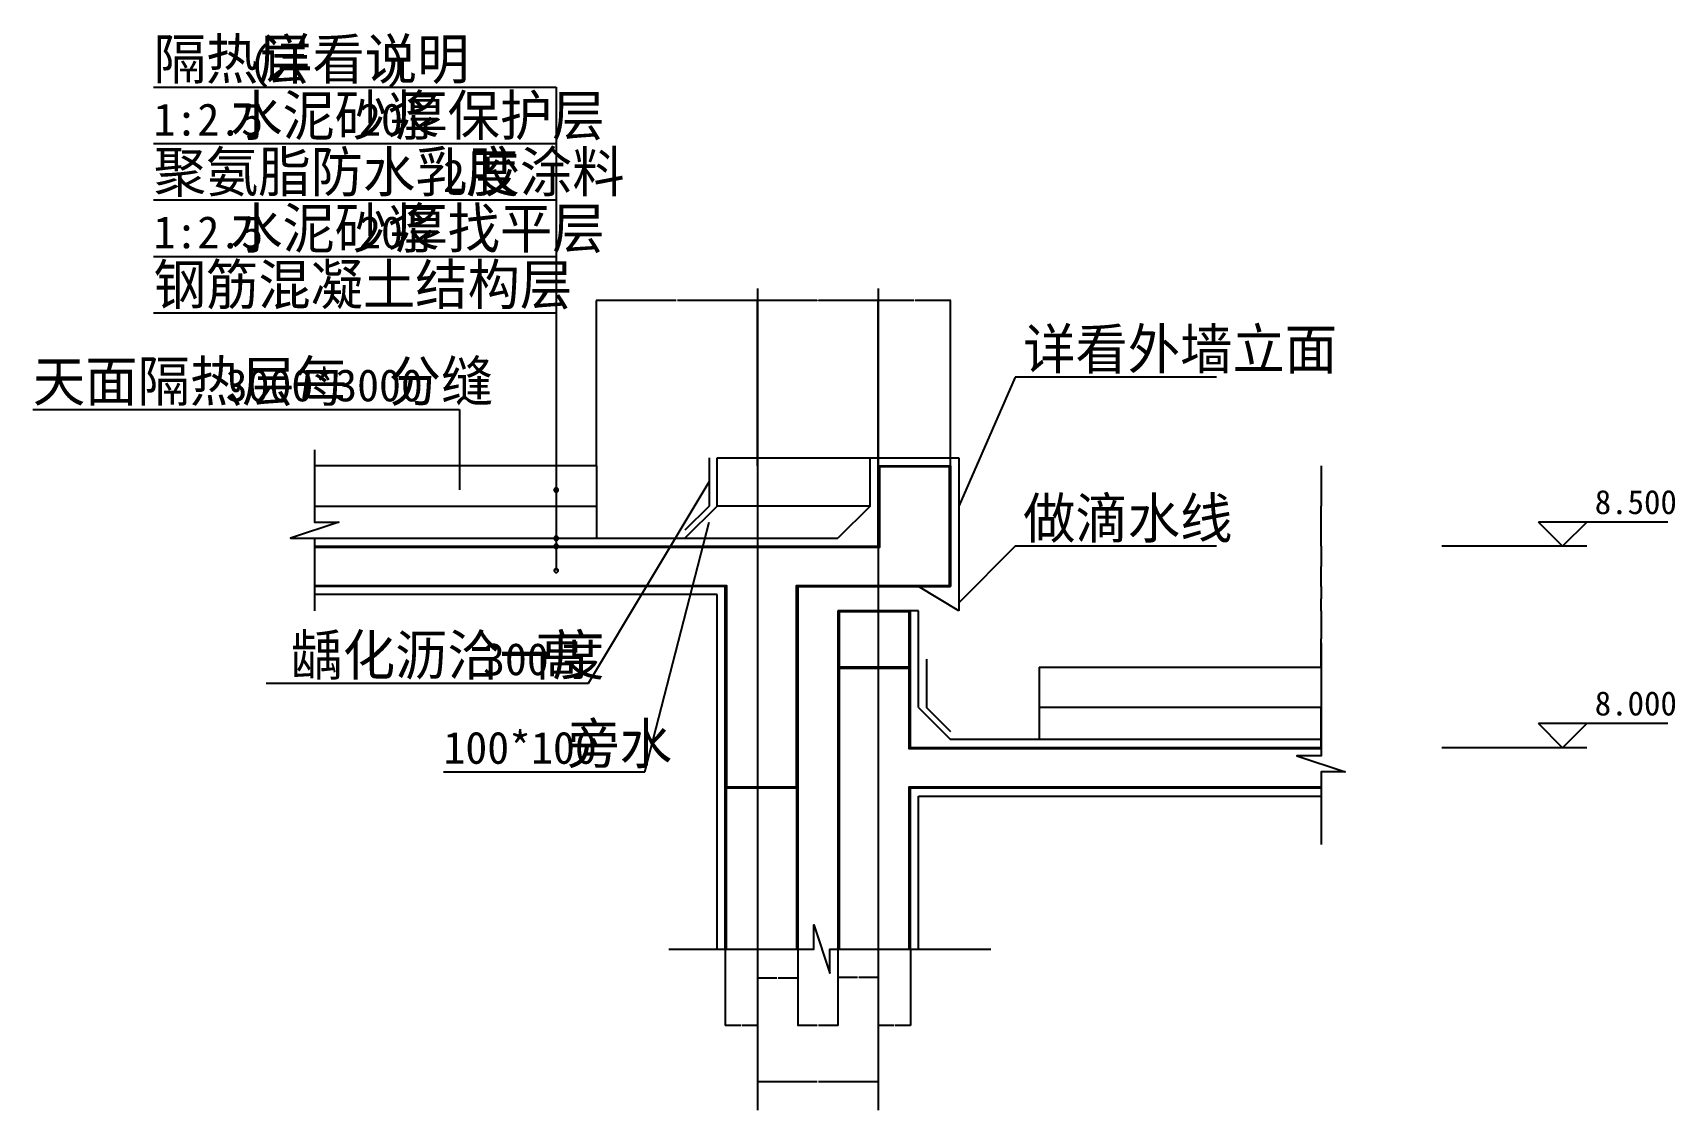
# Model space of a CAD drawing. Header units: metres. Extents: x 24547 to 28627, y 15081 to 17756.
import ezdxf

# ---------------------------------------------------------------- set-up
doc = ezdxf.new("R2010")
doc.units = ezdxf.units.M
for name, color, linetype in [('DOTE', 1, 'Continuous'), ('PUB_DIM', 3, 'Continuous'), ('PUB_TEXT', 7, 'Continuous'), ('PUB_WALL', 255, 'Continuous'), ('S_E_COLUMN', 4, 'Continuous'), ('S_FLOOR', 2, 'Continuous'), ('S_SURFACE', 6, 'Continuous'), ('S_WALL', 255, 'Continuous')]:
    doc.layers.add(name, color=color, linetype=linetype)
doc.dimstyles.get("Standard").update_dxf_attribs({"dimtxt": 2.5, "dimasz": 2.5, "dimexe": 1.25, "dimexo": 0.625, "dimtad": 1, "dimcen": 2.5, "dimazin": 3, "dimtfac": 1, "dimtmove": 0, "dimatfit": 3})

# ---------------------------------------------------------------- blocks, each defined once
blk = doc.blocks.new('*D1')
for p, q in [((26346.79, 15481.31), (26346.79, 15151.32)), ((26646.79, 15481.31), (26646.79, 15151.32)), ((26495.29, 15151.32), (26346.54, 15151.32)), ((26647.04, 15151.32), (26498.29, 15151.32))]:
    blk.add_line(p, q)
at = {"layer": 'Defpoints'}
for p in [(26346.79, 15481.31), (26646.79, 15481.31), (26646.79, 15151.32)]:
    blk.add_point(p, dxfattribs=at)
at = {"layer": 'PUB_DIM', "insert": (26496.79, 15151.32), "char_height": 1, "attachment_point": 5}
blk.add_mtext('300', dxfattribs=at)
blk = doc.blocks.new('*D2')
for p, q in [((26546.79, 15481.31), (26546.79, 15410.42)), ((26646.79, 15481.31), (26646.79, 15410.42)), ((26595.29, 15410.42), (26546.54, 15410.42)), ((26647.04, 15410.42), (26598.29, 15410.42))]:
    blk.add_line(p, q)
at = {"layer": 'Defpoints'}
for p in [(26546.79, 15481.31), (26646.79, 15481.31), (26646.79, 15410.42)]:
    blk.add_point(p, dxfattribs=at)
at = {"layer": 'PUB_DIM', "insert": (26596.79, 15410.42), "char_height": 1, "attachment_point": 5}
blk.add_mtext('100', dxfattribs=at)
blk = doc.blocks.new('*D3')
for p, q in [((26266.79, 15481.31), (26266.79, 15291.32)), ((26346.79, 15481.31), (26346.79, 15291.32)), ((26305.79, 15291.32), (26266.54, 15291.32)), ((26347.04, 15291.32), (26307.79, 15291.32))]:
    blk.add_line(p, q)
at = {"layer": 'Defpoints'}
for p in [(26266.79, 15481.31), (26346.79, 15481.31), (26346.79, 15291.32)]:
    blk.add_point(p, dxfattribs=at)
at = {"layer": 'PUB_DIM', "insert": (26306.79, 15291.32), "char_height": 1, "attachment_point": 5}
blk.add_mtext('80', dxfattribs=at)
blk = doc.blocks.new('*D4')
for p, q in [((26446.79, 15481.31), (26446.79, 15291.32)), ((26546.79, 15481.31), (26546.79, 15291.32)), ((26495.29, 15291.32), (26446.54, 15291.32)), ((26547.04, 15291.32), (26498.29, 15291.32))]:
    blk.add_line(p, q)
at = {"layer": 'Defpoints'}
for p in [(26446.79, 15481.31), (26546.79, 15481.31), (26546.79, 15291.32)]:
    blk.add_point(p, dxfattribs=at)
at = {"layer": 'PUB_DIM', "insert": (26496.79, 15291.32), "char_height": 1, "attachment_point": 5}
blk.add_mtext('100', dxfattribs=at)
blk = doc.blocks.new('*D5')
for p, q in [((26346.79, 15481.31), (26346.79, 15408.91)), ((26446.79, 15481.31), (26446.79, 15408.91)), ((26395.29, 15408.91), (26346.54, 15408.91)), ((26447.04, 15408.91), (26398.29, 15408.91))]:
    blk.add_line(p, q)
at = {"layer": 'Defpoints'}
for p in [(26346.79, 15481.31), (26446.79, 15481.31), (26446.79, 15408.91)]:
    blk.add_point(p, dxfattribs=at)
at = {"layer": 'PUB_DIM', "insert": (26396.79, 15408.91), "char_height": 1, "attachment_point": 5}
blk.add_mtext('100', dxfattribs=at)
blk = doc.blocks.new('*D6')
for p, q in [((26646.79, 15481.31), (26646.79, 15291.32)), ((26726.79, 15481.31), (26726.79, 15291.32)), ((26685.79, 15291.32), (26646.54, 15291.32)), ((26727.04, 15291.32), (26687.79, 15291.32))]:
    blk.add_line(p, q)
at = {"layer": 'Defpoints'}
for p in [(26646.79, 15481.31), (26726.79, 15481.31), (26726.79, 15291.32)]:
    blk.add_point(p, dxfattribs=at)
at = {"layer": 'PUB_DIM', "insert": (26686.79, 15291.32), "char_height": 1, "attachment_point": 5}
blk.add_mtext('80', dxfattribs=at)
blk = doc.blocks.new('*D7')
for p, q in [((26495.29, 17091.32), (26346.54, 17091.32)), ((26346.79, 16681.31), (26346.79, 17091.32)), ((26647.04, 17091.32), (26498.29, 17091.32)), ((26646.79, 16681.31), (26646.79, 17091.32))]:
    blk.add_line(p, q)
at = {"layer": 'Defpoints'}
for p in [(26646.79, 17091.32), (26346.79, 16681.31), (26646.79, 16681.31)]:
    blk.add_point(p, dxfattribs=at)
at = {"layer": 'PUB_DIM', "insert": (26496.79, 17091.32), "char_height": 1, "attachment_point": 5}
blk.add_mtext('300', dxfattribs=at)
blk = doc.blocks.new('*D8')
for p, q in [((26145.29, 17091.32), (25946.54, 17091.32)), ((25946.79, 16681.31), (25946.79, 17091.32)), ((26347.04, 17091.32), (26148.29, 17091.32)), ((26346.79, 16681.31), (26346.79, 17091.32))]:
    blk.add_line(p, q)
at = {"layer": 'Defpoints'}
for p in [(26346.79, 17091.32), (25946.79, 16681.31), (26346.79, 16681.31)]:
    blk.add_point(p, dxfattribs=at)
at = {"layer": 'PUB_DIM', "insert": (26146.79, 17091.32), "char_height": 1, "attachment_point": 5}
blk.add_mtext('400', dxfattribs=at)
blk = doc.blocks.new('*D9')
for p, q in [((26735.29, 17091.32), (26646.54, 17091.32)), ((26646.79, 16681.31), (26646.79, 17091.32)), ((26827.04, 17091.32), (26738.29, 17091.32)), ((26826.79, 16681.31), (26826.79, 17091.32))]:
    blk.add_line(p, q)
at = {"layer": 'Defpoints'}
for p in [(26826.79, 17091.32), (26646.79, 16681.31), (26826.79, 16681.31)]:
    blk.add_point(p, dxfattribs=at)
at = {"layer": 'PUB_DIM', "insert": (26736.79, 17091.32), "char_height": 1, "attachment_point": 5}
blk.add_mtext('180', dxfattribs=at)
blk = doc.blocks.new('*D10')
for p, q in [((27746.79, 16321.31), (27746.79, 16251.31)), ((27746.54, 16251.31), (27746.29, 16251.31)), ((27746.79, 16181.31), (27746.79, 16251.31)), ((27746.79, 16251.31), (27746.79, 16251.31)), ((27747.04, 16251.31), (27747.29, 16251.31))]:
    blk.add_line(p, q)
at = {"layer": 'Defpoints'}
for p in [(27746.79, 16321.31), (27746.79, 16251.31), (27746.79, 16181.31)]:
    blk.add_point(p, dxfattribs=at)
at = {"layer": 'PUB_DIM', "insert": (27746.79, 16252.435), "char_height": 1, "attachment_point": 5}
blk.add_mtext('0', dxfattribs=at)
blk = doc.blocks.new('*D11')
for p, q in [((27746.79, 16181.31), (27746.79, 16081.31)), ((27746.54, 16081.31), (27746.29, 16081.31)), ((27746.79, 15981.31), (27746.79, 16081.31)), ((27746.79, 16081.31), (27746.79, 16081.31)), ((27747.04, 16081.31), (27747.29, 16081.31))]:
    blk.add_line(p, q)
at = {"layer": 'Defpoints'}
for p in [(27746.79, 16181.31), (27746.79, 16081.31), (27746.79, 15981.31)]:
    blk.add_point(p, dxfattribs=at)
at = {"layer": 'PUB_DIM', "insert": (27746.79, 16082.435), "char_height": 1, "attachment_point": 5}
blk.add_mtext('0', dxfattribs=at)
blk = doc.blocks.new('*D12')
for p, q in [((27746.79, 16681.31), (27746.79, 16581.31)), ((27746.54, 16581.31), (27746.29, 16581.31)), ((27746.79, 16481.31), (27746.79, 16581.31)), ((27746.79, 16581.31), (27746.79, 16581.31)), ((27747.04, 16581.31), (27747.29, 16581.31))]:
    blk.add_line(p, q)
at = {"layer": 'Defpoints'}
for p in [(27746.79, 16681.31), (27746.79, 16581.31), (27746.79, 16481.31)]:
    blk.add_point(p, dxfattribs=at)
at = {"layer": 'PUB_DIM', "insert": (27746.79, 16582.435), "char_height": 1, "attachment_point": 5}
blk.add_mtext('0', dxfattribs=at)
blk = doc.blocks.new('*D13')
for p, q in [((27746.79, 16481.31), (27746.79, 16431.31)), ((27746.54, 16431.31), (27746.29, 16431.31)), ((27746.79, 16381.31), (27746.79, 16431.31)), ((27746.79, 16431.31), (27746.79, 16431.31)), ((27747.04, 16431.31), (27747.29, 16431.31))]:
    blk.add_line(p, q)
at = {"layer": 'Defpoints'}
for p in [(27746.79, 16481.31), (27746.79, 16431.31), (27746.79, 16381.31)]:
    blk.add_point(p, dxfattribs=at)
at = {"layer": 'PUB_DIM', "insert": (27746.79, 16432.435), "char_height": 1, "attachment_point": 5}
blk.add_mtext('0', dxfattribs=at)
blk = doc.blocks.new('*D14')
for p, q in [((27746.79, 16381.31), (27746.79, 16351.31)), ((27746.54, 16351.31), (27746.29, 16351.31)), ((27746.79, 16321.31), (27746.79, 16351.31)), ((27746.79, 16351.31), (27746.79, 16351.31)), ((27747.04, 16351.31), (27747.29, 16351.31))]:
    blk.add_line(p, q)
at = {"layer": 'Defpoints'}
for p in [(27746.79, 16381.31), (27746.79, 16351.31), (27746.79, 16321.31)]:
    blk.add_point(p, dxfattribs=at)
at = {"layer": 'PUB_DIM', "insert": (27746.79, 16352.435), "char_height": 1, "attachment_point": 5}
blk.add_mtext('0', dxfattribs=at)

msp = doc.modelspace()

# ---------------------------------------------------------------- linework, layer by layer
at = {"layer": 'DOTE'}
for p, q in [((26346.79, 17121.31), (26346.79, 15081.31)), ((26646.79, 17121.31), (26646.79, 15081.31))]:
    msp.add_line(p, q, dxfattribs=at)
at = {"layer": 'PUB_DIM'}
for p, q in [((28608.51, 16541.31), (28286.79, 16541.31)), ((28346.79, 16481.31), (28286.79, 16541.31)), ((28406.79, 16541.31), (28346.79, 16481.31)), ((28406.79, 16481.31), (28046.79, 16481.31)), ((28608.51, 16041.31), (28286.79, 16041.31)), ((28346.79, 15981.31), (28286.79, 16041.31)), ((28406.79, 16041.31), (28346.79, 15981.31)), ((28406.79, 15981.31), (28046.79, 15981.31))]:
    msp.add_line(p, q, dxfattribs=at)
at = {"layer": 'PUB_WALL'}
for points in [[(25246.79, 16384.31), (26269.79, 16384.31), (26269.79, 15884.31), (26443.79, 15884.31), (26443.79, 16384.31), (26823.79, 16384.31), (26823.79, 16678.31), (26649.79, 16678.31), (26649.79, 16478.31), (25246.79, 16478.31)], [(26723.79, 16181.31), (26723.79, 16318.31), (26549.79, 16318.31), (26549.79, 16181.31)], [(27746.79, 15978.31), (26723.79, 15978.31), (26723.79, 16178.31), (26549.79, 16178.31), (26549.79, 15481.31)], [(26269.79, 15481.31), (26269.79, 15881.31)], [(26443.79, 15881.31), (26443.79, 15481.31)], [(26723.79, 15481.31), (26723.79, 15884.31), (27746.79, 15884.31)]]:
    msp.add_lwpolyline(points, dxfattribs=at)
at = {"layer": 'S_E_COLUMN'}
for p, q in [((25946.79, 16681.31), (25246.79, 16681.31)), ((25946.79, 16681.31), (25946.79, 16501.31)), ((25246.79, 16581.31), (25946.79, 16581.31)), ((27046.79, 16181.31), (27746.79, 16181.31)), ((27046.79, 16181.31), (27046.79, 16001.31)), ((27746.79, 16081.31), (27046.79, 16081.31))]:
    msp.add_line(p, q, dxfattribs=at)
at = {"layer": 'S_FLOOR'}
for p, q in [((26646.79, 16481.31), (26646.79, 16681.31)), ((26646.79, 16681.31), (26826.79, 16681.31)), ((26826.79, 16681.31), (26826.79, 16381.31)), ((25246.79, 16481.31), (26646.79, 16481.31)), ((26266.79, 16381.31), (25246.79, 16381.31)), ((26266.79, 15881.31), (26266.79, 16381.31)), ((26446.79, 16381.31), (26446.79, 15881.31)), ((26446.79, 16381.31), (26826.79, 16381.31)), ((26726.79, 16181.31), (26546.79, 16181.31)), ((26546.79, 16181.31), (26546.79, 15481.31)), ((26726.79, 15981.31), (26726.79, 16181.31)), ((27746.79, 15981.31), (26726.79, 15981.31)), ((26266.79, 15881.31), (26446.79, 15881.31)), ((26726.79, 15881.31), (27746.79, 15881.31)), ((26726.79, 15481.31), (26726.79, 15881.31))]:
    msp.add_line(p, q, dxfattribs=at)
at = {"layer": 'S_SURFACE'}
for p, q in [((24846.79, 17621.31), (25846.79, 17621.31)), ((25846.79, 17621.31), (25846.79, 16421.31)), ((24846.79, 17481.31), (25846.79, 17481.31)), ((24846.79, 17341.31), (25846.79, 17341.31)), ((24846.79, 17201.31), (25846.79, 17201.31)), ((24846.79, 17061.31), (25846.79, 17061.31)), ((26986.79, 16901.31), (26846.79, 16581.31)), ((27486.79, 16901.31), (26986.79, 16901.31)), ((24546.79, 16821.31), (25606.79, 16821.31)), ((25606.79, 16821.31), (25606.79, 16621.31)), ((26246.79, 16701.31), (26846.79, 16701.31)), ((26246.79, 16581.31), (26246.79, 16701.31)), ((26626.79, 16581.31), (26626.79, 16701.31)), ((26846.79, 16701.31), (26846.79, 16321.31)), ((25926.79, 16141.31), (26226.79, 16641.31)), ((26246.79, 16581.31), (26166.79, 16501.31)), ((26626.79, 16581.31), (26246.79, 16581.31)), ((26626.79, 16581.31), (26546.79, 16501.31)), ((26066.79, 15921.31), (26226.79, 16541.31)), ((25246.79, 16501.31), (26546.79, 16501.31)), ((26986.79, 16481.31), (26846.79, 16341.31)), ((27486.79, 16481.31), (26986.79, 16481.31)), ((26246.79, 16361.31), (25246.79, 16361.31)), ((26246.79, 15481.31), (26246.79, 16361.31)), ((26846.79, 16321.31), (26746.79, 16381.31)), ((26746.79, 16321.31), (26726.79, 16321.31)), ((26746.79, 16081.31), (26746.79, 16321.31)), ((25126.79, 16141.31), (25926.79, 16141.31)), ((26746.79, 16081.31), (26826.79, 16001.31)), ((27746.79, 16001.31), (26826.79, 16001.31)), ((25566.79, 15921.31), (26066.79, 15921.31)), ((26746.79, 15861.31), (27746.79, 15861.31)), ((26746.79, 15481.31), (26746.79, 15861.31))]:
    msp.add_line(p, q, dxfattribs=at)
for points in [[(25246.79, 16721.31), (25246.79, 16541.31), (25306.79, 16541.31), (25186.79, 16501.31), (25246.79, 16501.31), (25246.79, 16321.31)], [(26226.79, 16701.31), (26226.79, 16581.31), (26166.79, 16521.31)], [(27746.79, 16241.31), (27746.79, 15961.31), (27686.79, 15961.31), (27806.79, 15921.31), (27746.79, 15921.31), (27746.79, 15741.31)], [(26766.79, 16201.31), (26766.79, 16081.31), (26826.79, 16021.31)], [(26126.79, 15481.31), (26486.79, 15481.31), (26486.79, 15541.31), (26526.79, 15421.31), (26526.79, 15481.31), (26926.79, 15481.31)]]:
    msp.add_lwpolyline(points, dxfattribs=at)
for points in [[(25841.79, 16621.31, 1), (25851.79, 16621.31, 1)], [(25841.79, 16501.31, 1), (25851.79, 16501.31, 1)], [(25841.79, 16481.31, 1), (25851.79, 16481.31, 1)], [(25841.79, 16421.31, 1), (25851.79, 16421.31, 1)]]:
    msp.add_lwpolyline(points, format="xyb", close=True, dxfattribs=at)
at = {"layer": 'S_WALL'}
for p, q in [((26546.79, 16321.31), (26546.79, 16181.31)), ((26726.79, 16321.31), (26546.79, 16321.31)), ((26726.79, 16181.31), (26726.79, 16321.31)), ((26266.79, 15481.31), (26266.79, 15881.31)), ((26446.79, 15881.31), (26446.79, 15481.31))]:
    msp.add_line(p, q, dxfattribs=at)

# ---------------------------------------------------------------- texts
at = {"layer": 'PUB_DIM'}
for s, p in [('8.500', (28426.79, 16561.31)), ('8.000', (28426.79, 16061.31))]:
    msp.add_text(s, height=60, dxfattribs=at).set_placement(p)
at = {"layer": 'PUB_TEXT'}
for s, height, p in [('隔热层', 100, (24846.79, 17641.31)), ('详看说明', 100, (25111.34, 17641.31)), ('(', 80, (25083.9, 17641.31)), (')', 80, (25422.38, 17641.31)), ('水泥砂浆', 100, (25036.99, 17501.31)), ('厚保护层', 100, (25447.04, 17501.31)), ('1:2.5', 80, (24846.79, 17501.31)), ('20', 80, (25357.25, 17501.31)), ('聚氨脂防水乳胶涂料', 100, (24846.79, 17361.31)), ('度', 100, (25621.89, 17361.31)), ('2', 80, (25565.79, 17361.31)), ('1:2.5', 80, (24846.79, 17221.31)), ('水泥砂浆', 100, (25036.99, 17221.31)), ('20', 80, (25357.25, 17221.31)), ('厚找平层', 100, (25447.04, 17221.31)), ('钢筋混凝土结构层', 100, (24846.79, 17081.31)), ('详看外墙立面', 100, (27006.79, 16921.31)), ('天面隔热层每', 100, (24546.79, 16841.31)), ('分缝', 100, (25430.85, 16841.31)), ('3000*3000', 80, (25025.79, 16841.31)), ('做滴水线', 100, (27006.79, 16501.31)), ('龋化沥洽一度', 100, (25186.79, 16161.31)), ('300', 80, (25665.16, 16161.31)), ('高', 100, (25795.62, 16161.31)), ('旁水', 100, (25874.75, 15941.31)), ('100*100', 80, (25566.79, 15941.31))]:
    msp.add_text(s, height=height, dxfattribs=at).set_placement(p)

# ---------------------------------------------------------------- dimensions: what is measured, and where the dimension line sits
at = {"layer": 'PUB_DIM'}
for base, p1, p2, picture, middle in [((26346.79, 17091.32), (26346.79, 16681.31), (25946.79, 16681.31), '*D8', (26146.79, 17091.32)), ((26646.79, 17091.32), (26646.79, 16681.31), (26346.79, 16681.31), '*D7', (26496.79, 17091.32)), ((26826.79, 17091.32), (26826.79, 16681.31), (26646.79, 16681.31), '*D9', (26736.79, 17091.32)), ((27746.79, 16581.31), (27746.79, 16481.31), (27746.79, 16681.31), '*D12', (27746.79, 16582.435)), ((27746.79, 16431.31), (27746.79, 16381.31), (27746.79, 16481.31), '*D13', (27746.79, 16432.435)), ((27746.79, 16351.31), (27746.79, 16321.31), (27746.79, 16381.31), '*D14', (27746.79, 16352.435)), ((27746.79, 16251.31), (27746.79, 16181.31), (27746.79, 16321.31), '*D10', (27746.79, 16252.435)), ((27746.79, 16081.31), (27746.79, 15981.31), (27746.79, 16181.31), '*D11', (27746.79, 16082.435)), ((26346.79, 15291.32), (26346.79, 15481.31), (26266.79, 15481.31), '*D3', (26306.79, 15291.32)), ((26646.79, 15151.32), (26646.79, 15481.31), (26346.79, 15481.31), '*D1', (26496.79, 15151.32)), ((26446.79, 15408.91), (26446.79, 15481.31), (26346.79, 15481.31), '*D5', (26396.79, 15408.91)), ((26546.79, 15291.32), (26546.79, 15481.31), (26446.79, 15481.31), '*D4', (26496.79, 15291.32)), ((26646.79, 15410.42), (26646.79, 15481.31), (26546.79, 15481.31), '*D2', (26596.79, 15410.42)), ((26726.79, 15291.32), (26726.79, 15481.31), (26646.79, 15481.31), '*D6', (26686.79, 15291.32))]:
    dim = msp.add_linear_dim(base=base, p1=p1, p2=p2, dimstyle='Standard', dxfattribs=at)
    dim.commit()
    dim.dimension.update_dxf_attribs({"geometry": picture, "text_midpoint": middle})

doc.saveas('drawing.dxf')
